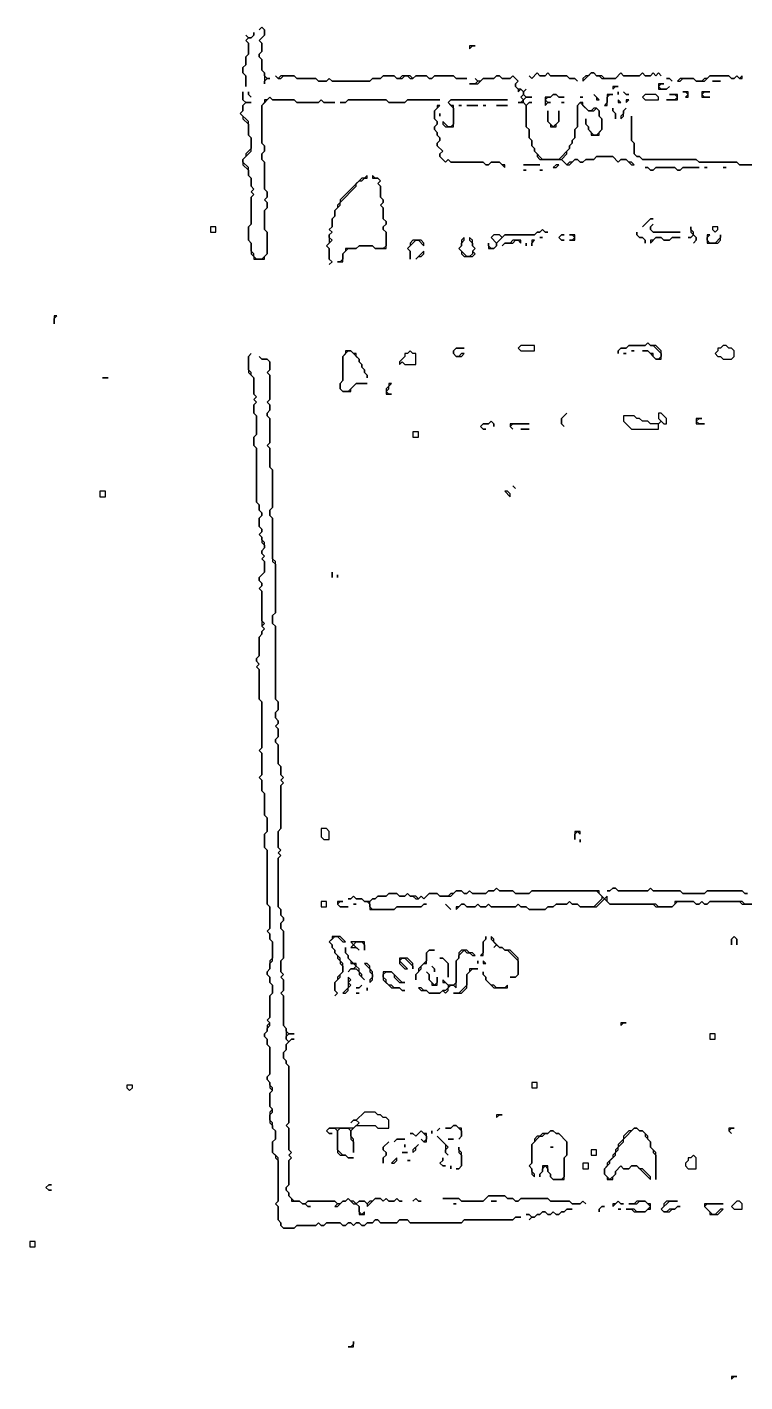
# Model space of a CAD drawing. Header units: metres. Extents: x 0 to 3575, y 1 to 2763.
# Drawn here: x 2308 to 2574, y 62 to 564 of the extents above; entities that cross this region are included whole.
import ezdxf

# ---------------------------------------------------------------- set-up
doc = ezdxf.new("R2010")
doc.units = ezdxf.units.M

msp = doc.modelspace()

# ---------------------------------------------------------------- linework, layer by layer
for points in [[(2395, 564), (2394, 563), (2395, 564), (2396, 563), (2396, 561), (2394, 559), (2395, 558), (2395, 555), (2394, 554), (2394, 553), (2395, 552), (2395, 548), (2396, 547), (2396, 543), (2396, 544), (2397, 545), (2398, 545), (2397, 545), (2396, 546), (2396, 547), (2395, 548), (2395, 552), (2394, 553), (2394, 554), (2395, 555), (2395, 558), (2394, 559), (2396, 561), (2396, 563)], [(2456, 563)], [(2392, 562), (2392, 561), (2391, 560), (2390, 560), (2389, 561), (2390, 560), (2389, 559), (2390, 558), (2390, 554), (2389, 553), (2389, 550), (2388, 549), (2388, 547), (2389, 546), (2389, 542), (2389, 546), (2388, 547), (2388, 549), (2389, 550), (2389, 553), (2390, 554), (2390, 558), (2389, 559), (2390, 560), (2391, 560), (2392, 561)], [(2472, 557), (2472, 556), (2473, 557), (2474, 557)], [(2399, 543)], [(2400, 546), (2401, 545), (2402, 545), (2403, 546), (2407, 546), (2408, 545), (2415, 545), (2416, 544), (2419, 544), (2420, 545), (2421, 544), (2435, 544), (2436, 545), (2439, 545), (2440, 546), (2444, 546), (2445, 545), (2447, 545), (2448, 546), (2449, 546), (2450, 545), (2451, 545), (2452, 546), (2456, 546), (2457, 545), (2458, 545), (2459, 546), (2466, 546), (2467, 545), (2471, 545), (2467, 545), (2466, 546), (2459, 546), (2458, 545), (2457, 545), (2456, 546), (2452, 546), (2451, 545), (2450, 546), (2447, 546), (2446, 545), (2445, 545), (2444, 546), (2440, 546), (2439, 545), (2436, 545), (2435, 544), (2421, 544), (2420, 545), (2419, 544), (2416, 544), (2415, 545), (2408, 545), (2407, 546), (2402, 546), (2401, 545)], [(2482, 546), (2481, 545), (2477, 545), (2476, 544), (2475, 544), (2474, 545), (2475, 544), (2474, 543), (2472, 543), (2475, 543), (2477, 545), (2481, 545), (2482, 546), (2483, 546), (2484, 545), (2487, 545), (2488, 546), (2490, 544), (2489, 543), (2489, 542), (2490, 541), (2490, 540), (2491, 541), (2492, 540), (2492, 539), (2491, 538), (2492, 537), (2491, 536), (2490, 536), (2492, 536), (2493, 535), (2493, 527), (2494, 526), (2494, 523), (2495, 522), (2495, 520), (2496, 519), (2496, 518), (2497, 517), (2497, 516), (2498, 515), (2506, 515), (2508, 513), (2509, 513), (2511, 515), (2512, 515), (2513, 514), (2514, 514), (2515, 515), (2518, 515), (2519, 516), (2525, 516), (2527, 514), (2528, 515), (2530, 515), (2532, 513), (2533, 513), (2532, 514), (2531, 514), (2530, 515), (2528, 515), (2527, 514), (2525, 516), (2519, 516), (2518, 515), (2515, 515), (2514, 514), (2513, 514), (2512, 515), (2511, 515), (2510, 514), (2509, 514), (2508, 513), (2506, 515), (2508, 517), (2508, 518), (2509, 519), (2509, 520), (2510, 521), (2510, 522), (2511, 523), (2511, 526), (2512, 527), (2512, 535), (2513, 536), (2516, 533), (2518, 533), (2519, 534), (2520, 533), (2520, 531), (2521, 530), (2521, 526), (2519, 524), (2518, 524), (2516, 526), (2516, 527), (2515, 528), (2515, 530), (2515, 528), (2516, 527), (2516, 526), (2517, 525), (2517, 524), (2520, 524), (2520, 525), (2521, 526), (2521, 530), (2520, 531), (2520, 533), (2519, 534), (2518, 534), (2517, 533), (2516, 533), (2514, 535), (2514, 536), (2513, 536), (2512, 535), (2512, 527), (2511, 526), (2511, 523), (2510, 522), (2510, 521), (2509, 520), (2509, 519), (2505, 515), (2499, 515), (2496, 518), (2496, 519), (2495, 520), (2495, 522), (2494, 523), (2494, 526), (2493, 527), (2493, 535), (2494, 536), (2495, 536), (2494, 536), (2493, 535), (2492, 536), (2492, 537), (2493, 538), (2495, 538), (2493, 538), (2492, 539), (2492, 540), (2493, 541), (2492, 540), (2491, 541), (2490, 541), (2489, 542), (2489, 543), (2490, 544), (2488, 546), (2487, 545), (2484, 545), (2483, 546)], [(2491, 546)], [(2492, 544)], [(2497, 547), (2495, 545), (2494, 546), (2495, 545), (2497, 547), (2498, 546), (2500, 546), (2501, 547), (2502, 546), (2508, 546), (2509, 545), (2511, 545), (2512, 544), (2511, 545), (2509, 545), (2508, 546), (2502, 546), (2501, 547), (2500, 546), (2498, 546)], [(2517, 547), (2516, 546), (2515, 546), (2514, 545), (2514, 544), (2517, 547), (2518, 547), (2519, 546), (2520, 546), (2521, 545), (2526, 545), (2528, 547), (2529, 546), (2535, 546), (2536, 547), (2537, 546), (2539, 546), (2540, 547), (2541, 546), (2542, 547), (2543, 546), (2542, 547), (2541, 546), (2540, 547), (2539, 546), (2537, 546), (2536, 547), (2535, 546), (2529, 546), (2528, 547), (2526, 545), (2522, 545), (2521, 546), (2519, 546), (2518, 547)], [(2542, 543), (2542, 541), (2545, 541), (2546, 542), (2545, 541), (2543, 541), (2542, 542), (2543, 543), (2544, 543)], [(2545, 545), (2546, 545), (2547, 544), (2546, 545)], [(2561, 546), (2560, 545), (2559, 545), (2558, 544), (2556, 544), (2555, 545), (2550, 545), (2549, 544), (2550, 544), (2551, 545), (2555, 545), (2556, 544), (2559, 544), (2561, 546), (2568, 546), (2569, 545), (2570, 545), (2571, 546), (2572, 545), (2573, 545), (2573, 546), (2572, 545), (2571, 546), (2570, 545), (2569, 545), (2568, 546)], [(2562, 544), (2565, 544)], [(2388, 540), (2388, 537), (2389, 536), (2388, 535), (2388, 533), (2387, 532), (2388, 531), (2388, 530), (2390, 528), (2390, 524), (2391, 523), (2391, 519), (2389, 517), (2389, 516), (2388, 515), (2388, 513), (2390, 511), (2390, 509), (2391, 508), (2391, 505), (2392, 504), (2391, 503), (2392, 502), (2391, 501), (2391, 491), (2390, 490), (2390, 485), (2391, 484), (2391, 480), (2392, 479), (2392, 478), (2396, 478), (2396, 479), (2397, 480), (2397, 488), (2396, 489), (2396, 496), (2397, 497), (2397, 499), (2396, 500), (2397, 501), (2397, 503), (2396, 504), (2396, 514), (2395, 515), (2395, 517), (2396, 518), (2396, 520), (2395, 521), (2395, 535), (2398, 538), (2399, 537), (2407, 537), (2408, 536), (2416, 536), (2417, 537), (2418, 536), (2422, 536), (2418, 536), (2417, 537), (2416, 536), (2408, 536), (2407, 537), (2399, 537), (2398, 538), (2397, 537), (2396, 537), (2396, 536), (2395, 535), (2395, 521), (2396, 520), (2396, 518), (2395, 517), (2395, 515), (2396, 514), (2396, 504), (2397, 503), (2397, 501), (2396, 500), (2397, 499), (2397, 497), (2396, 496), (2396, 489), (2397, 488), (2397, 480), (2395, 478), (2393, 478), (2392, 479), (2392, 480), (2391, 481), (2391, 484), (2390, 485), (2390, 490), (2391, 491), (2391, 501), (2392, 502), (2391, 503), (2392, 504), (2391, 505), (2391, 508), (2390, 509), (2390, 512), (2388, 514), (2388, 515), (2391, 518), (2391, 523), (2390, 524), (2390, 529), (2387, 532), (2388, 533), (2388, 535), (2389, 536), (2391, 536), (2389, 536), (2388, 537)], [(2390, 540), (2390, 539), (2391, 538), (2390, 539)], [(2489, 538)], [(2503, 539), (2502, 538), (2500, 538), (2500, 535), (2501, 536), (2502, 536), (2501, 536), (2500, 537), (2501, 538), (2502, 538), (2503, 539), (2504, 539), (2505, 538), (2507, 538), (2505, 538), (2504, 539)], [(2513, 538), (2514, 538)], [(2516, 541)], [(2518, 539), (2519, 538), (2519, 537), (2520, 537)], [(2523, 539), (2523, 536), (2522, 535), (2523, 535), (2523, 538), (2524, 539), (2525, 539)], [(2525, 542), (2525, 541), (2526, 542), (2527, 542)], [(2527, 540), (2527, 539)], [(2529, 540), (2530, 539), (2531, 539), (2530, 539)], [(2537, 539), (2536, 538), (2537, 537), (2542, 537), (2542, 538), (2541, 539)], [(2546, 539), (2548, 539), (2549, 538), (2548, 537), (2545, 537), (2549, 537), (2549, 539)], [(2551, 540), (2552, 540), (2553, 539), (2552, 538), (2553, 538), (2553, 540)], [(2558, 540), (2558, 538), (2561, 538), (2559, 538), (2558, 539), (2559, 540), (2561, 540)], [(2427, 537), (2426, 536), (2424, 536), (2426, 536), (2427, 537), (2441, 537), (2442, 536), (2448, 536), (2449, 537), (2461, 537), (2449, 537), (2448, 536), (2442, 536), (2441, 537)], [(2444, 533)], [(2446, 533)], [(2460, 535), (2460, 534), (2459, 533), (2459, 530), (2460, 529), (2460, 528), (2459, 527), (2459, 526), (2460, 525), (2460, 524), (2461, 523), (2461, 522), (2460, 521), (2460, 520), (2462, 518), (2461, 517), (2461, 516), (2463, 514), (2464, 515), (2465, 514), (2477, 514), (2478, 513), (2479, 513), (2480, 514), (2483, 514), (2485, 512), (2485, 513), (2484, 513), (2483, 514), (2480, 514), (2479, 513), (2478, 513), (2477, 514), (2465, 514), (2464, 515), (2463, 514), (2461, 516), (2461, 517), (2462, 518), (2460, 520), (2460, 521), (2461, 522), (2461, 523), (2460, 524), (2460, 525), (2459, 526), (2459, 527), (2460, 528), (2460, 529), (2459, 530), (2459, 533), (2461, 535)], [(2465, 537), (2464, 536), (2466, 534), (2466, 528), (2465, 527), (2464, 527), (2462, 529), (2462, 528), (2463, 527), (2466, 527), (2466, 535), (2465, 535), (2464, 536), (2465, 537), (2486, 537)], [(2468, 535), (2469, 535)], [(2471, 535), (2475, 535)], [(2477, 535), (2478, 535)], [(2482, 535), (2486, 535)], [(2501, 533), (2501, 529), (2502, 528), (2502, 527), (2504, 527), (2504, 528), (2505, 529), (2505, 533), (2505, 529), (2503, 527), (2501, 529)], [(2504, 535)], [(2506, 536), (2507, 536)], [(2525, 537)], [(2525, 534), (2525, 533), (2526, 532), (2526, 530), (2526, 532), (2525, 533)], [(2527, 537), (2527, 536), (2528, 536)], [(2530, 534), (2529, 533), (2529, 532), (2528, 531), (2528, 530), (2529, 531), (2529, 533)], [(2530, 537), (2530, 536), (2531, 537)], [(2461, 532), (2461, 531)], [(2532, 531), (2532, 522), (2533, 521), (2533, 517), (2534, 516), (2535, 516), (2536, 515), (2556, 515), (2557, 514), (2571, 514), (2572, 513), (2580, 513), (2572, 513), (2571, 514), (2557, 514), (2556, 515), (2536, 515), (2535, 516), (2534, 516), (2533, 517), (2533, 521), (2532, 522)], [(2489, 514)], [(2492, 513), (2498, 513)], [(2504, 513), (2503, 512), (2504, 512), (2505, 513)], [(2434, 509), (2433, 508), (2432, 508), (2424, 500), (2424, 499), (2423, 498), (2423, 497), (2422, 496), (2422, 494), (2421, 493), (2421, 490), (2420, 489), (2421, 488), (2420, 487), (2420, 484), (2419, 483), (2420, 482), (2420, 478), (2421, 477), (2420, 476), (2421, 477), (2420, 478), (2420, 482), (2419, 483), (2421, 485), (2420, 486), (2420, 487), (2421, 488), (2420, 489), (2421, 490), (2421, 493), (2422, 494), (2422, 496), (2424, 498), (2424, 499), (2430, 505), (2430, 506), (2431, 507), (2432, 507), (2433, 508), (2434, 508)], [(2436, 509), (2436, 508), (2438, 508), (2439, 507), (2438, 506), (2439, 505), (2439, 501), (2440, 500), (2440, 499), (2439, 498), (2440, 497), (2440, 493), (2441, 492), (2441, 491), (2440, 490), (2440, 489), (2441, 488), (2441, 483), (2440, 482), (2437, 482), (2436, 483), (2431, 483), (2430, 482), (2426, 482), (2426, 481), (2425, 480), (2425, 478), (2424, 477), (2423, 477), (2425, 477), (2425, 480), (2427, 482), (2430, 482), (2431, 483), (2436, 483), (2437, 482), (2441, 482), (2441, 488), (2440, 489), (2440, 490), (2441, 491), (2441, 492), (2440, 493), (2440, 497), (2439, 498), (2440, 499), (2440, 500), (2439, 501), (2439, 505), (2438, 506), (2439, 507), (2438, 508), (2437, 508)], [(2487, 512)], [(2492, 511), (2493, 511)], [(2498, 511), (2499, 511)], [(2537, 512), (2538, 512), (2539, 511), (2540, 511), (2541, 512), (2548, 512), (2549, 511), (2550, 511), (2551, 512), (2557, 512), (2551, 512), (2550, 511), (2549, 511), (2548, 512), (2541, 512), (2540, 511), (2539, 511), (2538, 512)], [(2559, 512), (2560, 512)], [(2566, 512), (2567, 512)], [(2539, 493), (2536, 490), (2539, 493), (2540, 493)], [(2376, 490), (2376, 488), (2378, 488), (2378, 490)], [(2499, 489), (2498, 488), (2497, 488), (2496, 487), (2485, 487), (2484, 486), (2483, 487), (2481, 487), (2480, 486), (2482, 484), (2482, 483), (2481, 482), (2480, 482), (2479, 483), (2479, 484), (2479, 482), (2481, 482), (2482, 483), (2482, 484), (2485, 487), (2496, 487), (2497, 488), (2498, 488), (2499, 489), (2500, 488), (2501, 488), (2500, 488)], [(2506, 487), (2505, 486), (2506, 485), (2507, 485), (2506, 485), (2505, 486), (2506, 487), (2507, 487)], [(2509, 487), (2510, 487), (2511, 486), (2510, 485), (2509, 485), (2511, 485), (2511, 487)], [(2534, 488), (2534, 487), (2535, 486), (2536, 486), (2537, 485), (2537, 484), (2537, 485), (2536, 486), (2535, 486), (2534, 487)], [(2536, 488)], [(2540, 491), (2539, 490), (2539, 489), (2540, 488), (2550, 488), (2540, 488), (2539, 489), (2539, 490)], [(2552, 490)], [(2552, 488)], [(2554, 490), (2554, 488), (2555, 487), (2554, 486), (2553, 486), (2554, 486), (2555, 487), (2556, 486), (2556, 485), (2555, 484), (2556, 485), (2556, 486), (2555, 487), (2555, 488), (2554, 489)], [(2560, 487), (2560, 484), (2564, 484), (2565, 485), (2565, 487), (2565, 486), (2563, 484), (2561, 484), (2560, 485), (2560, 486), (2561, 487)], [(2562, 490), (2562, 489), (2563, 488), (2564, 489), (2564, 490)], [(2451, 485), (2450, 484), (2450, 483), (2449, 482), (2450, 481), (2450, 478), (2450, 481), (2449, 482), (2452, 485), (2453, 485), (2455, 483), (2455, 484), (2454, 485)], [(2457, 482)], [(2470, 486), (2469, 485), (2469, 483), (2468, 482), (2469, 481), (2469, 480), (2470, 479), (2473, 479), (2474, 480), (2473, 481), (2474, 482), (2473, 483), (2473, 485), (2472, 486), (2472, 485), (2473, 484), (2473, 483), (2474, 482), (2473, 481), (2473, 480), (2472, 479), (2471, 479), (2468, 482), (2469, 483), (2469, 484), (2470, 485)], [(2488, 485), (2487, 484), (2485, 484), (2484, 483), (2485, 484), (2488, 484), (2489, 485), (2490, 485), (2491, 484), (2491, 485)], [(2493, 484), (2493, 483)], [(2495, 485), (2495, 483), (2495, 484), (2496, 485)], [(2498, 486), (2499, 486)], [(2501, 486)], [(2541, 486), (2540, 485), (2539, 485), (2539, 484), (2541, 486), (2543, 486), (2544, 485), (2546, 485), (2547, 486), (2550, 486), (2547, 486), (2546, 485), (2544, 485), (2543, 486)], [(2553, 484)], [(2455, 481), (2452, 478), (2453, 479), (2454, 479), (2455, 480)], [(2457, 480)], [(2318, 457), (2318, 454), (2318, 456), (2319, 457)], [(2538, 447), (2537, 446), (2531, 446), (2530, 445), (2528, 445), (2527, 444), (2527, 443), (2527, 444), (2528, 445), (2530, 445), (2531, 446), (2537, 446), (2538, 447), (2539, 446), (2540, 446), (2543, 443), (2543, 442), (2542, 441), (2541, 441), (2540, 442), (2540, 443), (2539, 443), (2538, 444), (2536, 444), (2538, 444), (2541, 441), (2543, 441), (2543, 444), (2541, 446), (2539, 446)], [(2391, 443), (2390, 442), (2390, 436), (2392, 434), (2392, 428), (2393, 427), (2392, 426), (2393, 425), (2392, 424), (2392, 421), (2393, 420), (2393, 413), (2392, 412), (2392, 409), (2393, 408), (2393, 388), (2394, 387), (2394, 385), (2395, 384), (2395, 383), (2394, 382), (2394, 379), (2395, 378), (2395, 377), (2394, 376), (2395, 375), (2395, 373), (2396, 372), (2396, 371), (2395, 370), (2395, 369), (2396, 368), (2395, 367), (2396, 366), (2396, 362), (2394, 360), (2394, 359), (2395, 358), (2395, 357), (2394, 356), (2395, 355), (2395, 342), (2396, 341), (2395, 340), (2395, 339), (2394, 338), (2394, 331), (2393, 330), (2393, 329), (2394, 328), (2393, 327), (2394, 326), (2394, 315), (2395, 314), (2395, 297), (2394, 296), (2395, 295), (2395, 287), (2394, 286), (2395, 285), (2395, 281), (2396, 280), (2396, 272), (2397, 271), (2397, 266), (2396, 265), (2396, 260), (2397, 259), (2397, 239), (2398, 238), (2398, 230), (2397, 229), (2398, 228), (2398, 226), (2399, 225), (2399, 219), (2398, 218), (2398, 215), (2397, 214), (2397, 213), (2398, 212), (2398, 210), (2399, 209), (2399, 206), (2398, 205), (2398, 197), (2397, 196), (2398, 195), (2397, 194), (2397, 192), (2396, 191), (2396, 190), (2397, 189), (2397, 187), (2398, 186), (2398, 176), (2397, 175), (2397, 174), (2398, 173), (2398, 171), (2399, 170), (2398, 169), (2398, 164), (2399, 163), (2398, 162), (2398, 158), (2399, 157), (2399, 156), (2400, 155), (2400, 152), (2399, 151), (2399, 147), (2400, 146), (2400, 145), (2401, 144), (2401, 129), (2400, 128), (2401, 127), (2401, 122), (2402, 121), (2402, 120), (2403, 119), (2407, 119), (2408, 120), (2415, 120), (2416, 121), (2417, 120), (2418, 120), (2419, 121), (2424, 121), (2425, 120), (2426, 120), (2427, 121), (2428, 121), (2429, 120), (2430, 121), (2431, 121), (2432, 120), (2433, 120), (2434, 121), (2436, 121), (2437, 122), (2438, 122), (2439, 121), (2445, 121), (2446, 122), (2449, 122), (2450, 121), (2469, 121), (2470, 122), (2488, 122), (2489, 123), (2491, 123), (2489, 123), (2488, 122), (2470, 122), (2469, 121), (2450, 121), (2449, 122), (2446, 122), (2445, 121), (2439, 121), (2438, 122), (2437, 122), (2436, 121), (2434, 121), (2433, 120), (2432, 120), (2431, 121), (2430, 121), (2429, 120), (2428, 121), (2427, 121), (2426, 120), (2425, 120), (2424, 121), (2419, 121), (2418, 120), (2417, 120), (2416, 121), (2415, 120), (2408, 120), (2407, 119), (2403, 119), (2402, 120), (2402, 121), (2401, 122), (2401, 127), (2400, 128), (2401, 129), (2401, 145), (2399, 147), (2399, 151), (2400, 152), (2400, 155), (2399, 156), (2399, 158), (2398, 159), (2398, 161), (2399, 162), (2399, 163), (2398, 164), (2398, 169), (2399, 170), (2399, 171), (2398, 172), (2398, 173), (2397, 174), (2397, 175), (2398, 176), (2398, 186), (2397, 187), (2397, 189), (2396, 190), (2396, 191), (2397, 192), (2397, 193), (2398, 194), (2398, 195), (2397, 196), (2398, 197), (2398, 205), (2399, 206), (2399, 209), (2398, 210), (2398, 212), (2397, 213), (2397, 214), (2398, 215), (2398, 217), (2399, 218), (2399, 225), (2398, 226), (2398, 228), (2397, 229), (2398, 230), (2398, 238), (2397, 239), (2397, 259), (2396, 260), (2396, 265), (2397, 266), (2397, 271), (2396, 272), (2396, 280), (2395, 281), (2395, 285), (2394, 286), (2395, 287), (2395, 295), (2394, 296), (2395, 297), (2395, 314), (2394, 315), (2394, 326), (2393, 327), (2394, 328), (2393, 329), (2393, 330), (2394, 331), (2394, 338), (2395, 339), (2395, 340), (2396, 341), (2395, 342), (2396, 343), (2395, 344), (2395, 355), (2394, 356), (2395, 357), (2395, 358), (2394, 359), (2394, 360), (2396, 362), (2396, 366), (2395, 367), (2396, 368), (2395, 369), (2395, 370), (2396, 371), (2396, 373), (2395, 374), (2395, 375), (2394, 376), (2395, 377), (2395, 378), (2394, 379), (2394, 382), (2395, 383), (2395, 384), (2394, 385), (2394, 387), (2393, 388), (2393, 408), (2392, 409), (2392, 412), (2393, 413), (2393, 420), (2392, 421), (2392, 424), (2393, 425), (2392, 426), (2393, 427), (2392, 428), (2392, 434), (2391, 435), (2391, 436), (2390, 437), (2390, 442)], [(2391, 445)], [(2393, 444)], [(2394, 442), (2395, 441), (2397, 441), (2398, 440), (2398, 437), (2397, 436), (2398, 435), (2398, 426), (2397, 425), (2398, 424), (2398, 422), (2397, 421), (2397, 420), (2398, 419), (2398, 410), (2397, 409), (2398, 408), (2398, 401), (2399, 400), (2399, 386), (2398, 385), (2398, 383), (2399, 382), (2399, 366), (2400, 365), (2400, 347), (2399, 346), (2399, 343), (2400, 342), (2400, 315), (2401, 314), (2401, 311), (2400, 310), (2400, 308), (2401, 307), (2401, 306), (2400, 305), (2401, 304), (2401, 301), (2400, 300), (2400, 299), (2401, 298), (2401, 291), (2402, 290), (2402, 287), (2403, 286), (2402, 285), (2403, 284), (2402, 283), (2402, 267), (2401, 266), (2401, 260), (2402, 259), (2401, 258), (2402, 257), (2401, 256), (2401, 238), (2402, 237), (2402, 235), (2403, 234), (2403, 233), (2402, 232), (2402, 230), (2403, 229), (2403, 219), (2402, 218), (2402, 214), (2403, 213), (2402, 212), (2403, 211), (2403, 207), (2402, 206), (2403, 205), (2403, 194), (2404, 193), (2404, 189), (2405, 188), (2404, 187), (2404, 185), (2403, 184), (2403, 182), (2404, 181), (2404, 180), (2405, 179), (2405, 158), (2404, 157), (2405, 156), (2405, 148), (2406, 147), (2405, 146), (2406, 145), (2405, 144), (2405, 135), (2404, 134), (2404, 133), (2405, 132), (2405, 131), (2406, 130), (2406, 129), (2409, 129), (2410, 128), (2411, 128), (2412, 127), (2413, 127), (2412, 127), (2411, 128), (2412, 129), (2422, 129), (2423, 128), (2422, 127), (2423, 127), (2425, 129), (2426, 129), (2427, 130), (2429, 128), (2430, 128), (2431, 127), (2431, 124), (2433, 124), (2433, 125), (2432, 124), (2431, 125), (2431, 127), (2430, 128), (2431, 129), (2433, 129), (2434, 128), (2434, 127), (2437, 130), (2439, 130), (2440, 129), (2441, 130), (2442, 129), (2444, 129), (2445, 130), (2446, 129), (2447, 129), (2446, 129), (2445, 130), (2444, 129), (2442, 129), (2441, 130), (2440, 129), (2439, 130), (2437, 130), (2436, 129), (2435, 129), (2434, 128), (2433, 129), (2431, 129), (2430, 128), (2429, 129), (2428, 129), (2427, 130), (2426, 129), (2425, 129), (2424, 128), (2423, 128), (2422, 129), (2412, 129), (2411, 128), (2410, 128), (2409, 129), (2407, 129), (2405, 131), (2405, 132), (2404, 133), (2404, 134), (2405, 135), (2405, 144), (2406, 145), (2405, 146), (2406, 147), (2405, 148), (2405, 156), (2404, 157), (2405, 158), (2405, 179), (2404, 180), (2404, 181), (2403, 182), (2403, 184), (2404, 185), (2404, 187), (2406, 189), (2407, 189), (2406, 189), (2405, 188), (2404, 189), (2404, 190), (2405, 191), (2407, 191), (2405, 191), (2404, 192), (2404, 193), (2403, 194), (2403, 205), (2402, 206), (2403, 207), (2403, 211), (2402, 212), (2403, 213), (2402, 214), (2402, 218), (2403, 219), (2403, 229), (2402, 230), (2402, 232), (2403, 233), (2403, 234), (2402, 235), (2402, 237), (2401, 238), (2401, 256), (2402, 257), (2401, 258), (2402, 259), (2401, 260), (2401, 266), (2402, 267), (2402, 283), (2403, 284), (2402, 285), (2403, 286), (2402, 287), (2402, 290), (2401, 291), (2401, 298), (2400, 299), (2400, 300), (2401, 301), (2401, 304), (2400, 305), (2401, 306), (2401, 307), (2400, 308), (2400, 310), (2401, 311), (2401, 314), (2400, 315), (2400, 342), (2399, 343), (2399, 346), (2400, 347), (2400, 366), (2399, 367), (2399, 382), (2398, 383), (2398, 385), (2399, 386), (2399, 400), (2398, 401), (2398, 408), (2397, 409), (2398, 410), (2398, 419), (2397, 420), (2397, 421), (2398, 422), (2398, 424), (2397, 425), (2398, 426), (2398, 435), (2397, 436), (2398, 437), (2398, 440), (2397, 441), (2395, 441)], [(2426, 444), (2426, 443), (2425, 442), (2425, 433), (2424, 432), (2424, 430), (2425, 429), (2428, 429), (2428, 430), (2430, 432), (2434, 432), (2430, 432), (2427, 429), (2425, 429), (2424, 430), (2424, 432), (2425, 433), (2425, 442), (2427, 444), (2428, 444), (2431, 441), (2431, 440), (2432, 439), (2432, 438), (2433, 437), (2433, 436), (2434, 435), (2434, 434), (2434, 435), (2433, 436), (2433, 437), (2432, 438), (2432, 439), (2431, 440), (2431, 441), (2430, 442), (2430, 443), (2429, 443), (2428, 444)], [(2450, 444), (2449, 443), (2448, 443), (2448, 442), (2446, 440), (2446, 439), (2447, 440), (2448, 439), (2452, 439), (2452, 443), (2451, 443)], [(2467, 445), (2466, 444), (2466, 443), (2467, 442), (2469, 442), (2470, 443), (2469, 443), (2468, 442), (2467, 442), (2466, 443), (2466, 444), (2467, 445), (2470, 445)], [(2491, 446), (2490, 445), (2491, 444), (2496, 444), (2496, 446)], [(2529, 443), (2530, 443)], [(2532, 444), (2533, 444)], [(2566, 446), (2565, 445), (2564, 445), (2564, 444), (2563, 443), (2564, 442), (2565, 442), (2566, 441), (2569, 441), (2570, 442), (2570, 444), (2569, 445), (2568, 445), (2567, 446)], [(2392, 441)], [(2392, 439)], [(2393, 437)], [(2336, 434), (2338, 434)], [(2336, 432)], [(2338, 432)], [(2442, 432), (2442, 431), (2441, 430), (2441, 428), (2443, 428), (2442, 428), (2441, 429), (2442, 430), (2442, 431), (2443, 432)], [(2480, 418), (2479, 417), (2477, 417), (2476, 416), (2477, 415), (2478, 415), (2477, 415), (2476, 416), (2477, 417), (2479, 417), (2480, 418), (2481, 417), (2481, 416), (2481, 417)], [(2487, 417), (2487, 416), (2488, 415), (2487, 416), (2488, 417), (2494, 417)], [(2508, 421), (2506, 419), (2506, 417), (2507, 416), (2506, 417), (2506, 419)], [(2508, 418)], [(2542, 421), (2542, 419), (2543, 418), (2542, 417), (2539, 417), (2538, 418), (2536, 418), (2535, 419), (2534, 419), (2533, 420), (2529, 420), (2529, 418), (2532, 415), (2542, 415), (2542, 417), (2543, 418), (2544, 417), (2545, 417), (2545, 419), (2543, 421)], [(2556, 419), (2556, 417), (2559, 417), (2557, 417), (2556, 418), (2557, 419), (2558, 419)], [(2451, 414), (2451, 412), (2453, 412), (2453, 414)], [(2491, 415), (2494, 415)], [(2509, 416)], [(2335, 392), (2335, 390), (2337, 390), (2337, 392)], [(2485, 394)], [(2485, 392), (2487, 390), (2487, 391), (2486, 392)], [(2488, 394), (2489, 393)], [(2489, 390)], [(2421, 364)], [(2421, 362), (2421, 360)], [(2423, 364)], [(2423, 361), (2423, 360)], [(2308, 319)], [(2417, 267), (2417, 264), (2418, 263), (2420, 263), (2420, 266), (2419, 267)], [(2511, 266), (2511, 263), (2511, 265), (2512, 266), (2513, 265), (2513, 266)], [(2513, 263), (2513, 262)], [(2417, 240), (2417, 238), (2419, 238), (2419, 240)], [(2423, 240), (2423, 239), (2424, 238), (2427, 238), (2424, 238), (2423, 239), (2424, 240), (2425, 240)], [(2429, 239), (2430, 239)], [(2460, 239)], [(2463, 239), (2465, 237)], [(2421, 227), (2421, 226), (2420, 225), (2421, 224), (2421, 223), (2422, 222), (2422, 221), (2423, 220), (2423, 219), (2424, 218), (2424, 217), (2425, 216), (2425, 214), (2423, 212), (2423, 211), (2422, 210), (2422, 207), (2423, 206), (2422, 205), (2423, 206), (2422, 207), (2422, 210), (2424, 212), (2424, 213), (2425, 214), (2425, 217), (2424, 218), (2424, 219), (2422, 221), (2422, 222), (2421, 223), (2421, 224), (2420, 225), (2422, 227), (2423, 227), (2425, 225), (2426, 225), (2424, 227)], [(2478, 227), (2478, 226), (2477, 225), (2477, 221), (2476, 220), (2477, 220), (2477, 225), (2478, 226)], [(2480, 227), (2480, 226), (2482, 224), (2481, 223), (2482, 224), (2483, 223), (2484, 223), (2485, 222), (2486, 222), (2490, 218), (2490, 213), (2489, 212), (2487, 212), (2489, 212), (2490, 213), (2490, 219), (2487, 222), (2485, 222), (2484, 223), (2483, 223), (2481, 225), (2481, 226)], [(2570, 227), (2569, 226), (2569, 224), (2569, 226), (2570, 227), (2571, 226), (2571, 224), (2571, 226)], [(2426, 223), (2426, 221), (2427, 220), (2427, 219), (2428, 218), (2428, 217), (2429, 217), (2430, 216), (2429, 215), (2428, 215), (2427, 214), (2428, 215), (2430, 215), (2431, 214), (2431, 213), (2433, 211), (2432, 212), (2432, 213), (2431, 214), (2431, 215), (2430, 216), (2430, 217), (2429, 217), (2427, 219), (2427, 220), (2426, 221)], [(2428, 225), (2429, 224), (2428, 223), (2430, 223), (2431, 222), (2429, 224), (2430, 225), (2432, 225), (2433, 224), (2433, 222), (2433, 225)], [(2457, 222), (2456, 221), (2456, 218), (2453, 215), (2453, 214), (2452, 213), (2452, 211), (2452, 213), (2454, 215), (2454, 216), (2455, 217), (2456, 217), (2456, 221), (2457, 222), (2459, 222)], [(2469, 222), (2468, 221), (2468, 219), (2467, 218), (2467, 210), (2466, 209), (2464, 209), (2462, 211), (2462, 210), (2463, 210), (2464, 209), (2464, 208), (2463, 207), (2462, 207), (2461, 206), (2457, 206), (2456, 207), (2455, 207), (2454, 208), (2453, 208), (2454, 207), (2456, 207), (2457, 206), (2461, 206), (2462, 207), (2463, 206), (2464, 207), (2464, 208), (2465, 209), (2466, 209), (2467, 208), (2467, 218), (2468, 219), (2468, 220), (2470, 222), (2471, 221), (2472, 221), (2473, 220), (2474, 220), (2473, 221), (2472, 221), (2471, 222)], [(2433, 217), (2435, 215), (2435, 214), (2436, 213), (2436, 212), (2435, 211), (2435, 210), (2436, 211), (2436, 214), (2435, 215), (2435, 216), (2434, 217)], [(2446, 219), (2446, 217), (2448, 215), (2449, 215), (2446, 218), (2447, 219), (2448, 219), (2451, 216), (2451, 215), (2451, 217), (2449, 219)], [(2458, 220)], [(2458, 218)], [(2458, 216), (2459, 215), (2459, 214), (2459, 215)], [(2461, 219), (2462, 219), (2464, 217), (2464, 212), (2464, 217), (2462, 219)], [(2475, 218), (2475, 217)], [(2477, 218), (2477, 217), (2478, 217)], [(2427, 212), (2427, 208), (2425, 206), (2426, 206), (2427, 207), (2427, 208), (2428, 209), (2427, 210), (2428, 211)], [(2440, 214), (2440, 211), (2443, 208), (2446, 208), (2447, 207), (2448, 207), (2447, 207), (2446, 208), (2444, 208), (2443, 209), (2442, 209), (2441, 210), (2441, 211), (2440, 212), (2440, 213), (2441, 214), (2443, 214), (2444, 213), (2444, 212), (2446, 210), (2448, 210), (2447, 210), (2443, 214)], [(2456, 214), (2457, 213), (2457, 211), (2458, 210), (2458, 209), (2460, 209), (2460, 212), (2460, 210), (2459, 209), (2457, 211), (2457, 213)], [(2462, 214)], [(2472, 215), (2472, 214), (2471, 213), (2471, 209), (2468, 206), (2466, 206), (2469, 206), (2471, 208), (2471, 213), (2473, 215), (2475, 215)], [(2477, 214), (2477, 213), (2478, 212), (2478, 211), (2481, 208), (2486, 208), (2486, 209), (2485, 208), (2482, 208), (2481, 209), (2480, 209), (2478, 211), (2478, 212), (2477, 213)], [(2432, 209), (2431, 208), (2430, 208), (2431, 208)], [(2430, 206), (2431, 206)], [(2434, 208), (2434, 207)], [(2450, 207)], [(2528, 195), (2528, 194), (2529, 195), (2530, 195)], [(2530, 193)], [(2561, 191), (2561, 189), (2563, 189), (2563, 191)], [(2345, 172), (2345, 171), (2346, 170), (2347, 171), (2347, 172)], [(2495, 173), (2495, 171), (2497, 171), (2497, 173)], [(2433, 162), (2430, 159), (2429, 159), (2428, 158), (2429, 159), (2430, 159), (2431, 158), (2429, 156), (2420, 156), (2419, 155), (2420, 154), (2421, 154), (2420, 154), (2419, 155), (2420, 156), (2422, 156), (2423, 155), (2423, 147), (2424, 146), (2426, 146), (2427, 145), (2429, 145), (2427, 145), (2426, 146), (2425, 146), (2423, 148), (2423, 155), (2424, 156), (2427, 156), (2428, 155), (2428, 152), (2429, 151), (2429, 147), (2429, 152), (2428, 153), (2428, 155), (2430, 157), (2437, 157), (2438, 156), (2442, 156), (2442, 159), (2441, 160), (2440, 160), (2439, 161), (2438, 161), (2437, 162)], [(2482, 161), (2482, 160), (2483, 161), (2484, 161)], [(2461, 156), (2460, 155)], [(2466, 157), (2465, 156), (2463, 156), (2465, 156), (2466, 157), (2467, 157), (2469, 155), (2469, 153), (2468, 152), (2469, 153), (2469, 156), (2468, 156), (2467, 157)], [(2533, 156), (2532, 155), (2531, 155), (2529, 153), (2529, 152), (2527, 150), (2527, 149), (2526, 148), (2526, 147), (2525, 146), (2525, 145), (2523, 143), (2523, 142), (2522, 141), (2522, 139), (2523, 138), (2523, 137), (2525, 137), (2525, 138), (2526, 139), (2526, 140), (2528, 142), (2529, 141), (2531, 141), (2532, 142), (2534, 142), (2539, 137), (2539, 138), (2536, 141), (2535, 141), (2534, 142), (2532, 142), (2531, 141), (2529, 141), (2528, 142), (2526, 140), (2526, 139), (2524, 137), (2522, 139), (2522, 141), (2524, 143), (2524, 144), (2526, 146), (2526, 147), (2527, 148), (2527, 149), (2529, 151), (2529, 152), (2533, 156), (2534, 156), (2535, 155), (2536, 155), (2537, 154), (2537, 153), (2539, 151), (2539, 149), (2540, 148), (2540, 147), (2541, 146), (2541, 137), (2541, 147), (2539, 149), (2539, 151), (2538, 152), (2538, 153), (2536, 155), (2535, 155), (2534, 156)], [(2568, 156), (2568, 155), (2569, 154), (2568, 155), (2569, 156), (2570, 156)], [(2442, 151), (2440, 149), (2440, 148), (2441, 147), (2441, 146), (2440, 145), (2440, 143), (2440, 145), (2441, 146), (2441, 147), (2440, 148), (2440, 149)], [(2445, 152), (2444, 151), (2445, 152), (2448, 152)], [(2454, 155), (2452, 153), (2451, 154), (2450, 154), (2451, 154), (2452, 153), (2454, 155), (2456, 153), (2456, 152), (2455, 151), (2454, 152), (2455, 151), (2456, 151), (2456, 154), (2455, 154)], [(2450, 152)], [(2458, 155), (2458, 154)], [(2460, 153), (2463, 150), (2463, 147), (2464, 146), (2463, 147), (2463, 148), (2464, 149)], [(2464, 152), (2466, 152)], [(2502, 155), (2501, 154), (2499, 154), (2498, 153), (2497, 153), (2496, 152), (2496, 151), (2495, 150), (2495, 143), (2494, 142), (2495, 141), (2495, 139), (2496, 138), (2496, 139), (2495, 140), (2495, 141), (2494, 142), (2495, 143), (2495, 150), (2498, 153), (2499, 153), (2500, 154), (2501, 154), (2502, 155), (2503, 155), (2504, 154), (2505, 154), (2508, 151), (2508, 146), (2507, 145), (2507, 138), (2506, 137), (2503, 137), (2502, 138), (2502, 139), (2501, 140), (2501, 142), (2499, 142), (2499, 140), (2498, 139), (2498, 138), (2498, 139), (2499, 140), (2499, 141), (2500, 142), (2501, 141), (2501, 140), (2502, 139), (2502, 138), (2503, 137), (2507, 137), (2507, 145), (2508, 146), (2508, 151), (2505, 154), (2504, 154), (2503, 155)], [(2447, 147), (2449, 147)], [(2448, 150), (2448, 149)], [(2453, 150), (2451, 148), (2451, 147), (2452, 148), (2452, 149)], [(2468, 149), (2468, 147), (2469, 146), (2469, 142), (2468, 141), (2467, 141), (2468, 141), (2469, 142), (2469, 147), (2468, 148)], [(2501, 147)], [(2502, 149), (2503, 149)], [(2503, 147)], [(2517, 148), (2517, 146), (2519, 146), (2519, 148)], [(2555, 146), (2554, 145), (2553, 145), (2553, 144), (2552, 143), (2552, 142), (2553, 141), (2556, 141), (2556, 145)], [(2442, 141)], [(2445, 145), (2443, 143), (2444, 143), (2445, 144)], [(2447, 145)], [(2449, 144), (2450, 144)], [(2452, 144)], [(2462, 145), (2462, 144), (2461, 143), (2462, 142), (2463, 142), (2462, 142), (2461, 143), (2462, 144)], [(2464, 144)], [(2465, 142), (2465, 141)], [(2514, 143), (2514, 141), (2516, 141), (2516, 143)], [(2316, 135), (2315, 134), (2316, 133), (2317, 133), (2316, 133), (2315, 134), (2316, 135), (2317, 135)], [(2479, 131), (2477, 129), (2469, 129), (2468, 130), (2462, 130), (2468, 130), (2469, 129), (2477, 129), (2479, 131), (2485, 131), (2486, 130), (2488, 130), (2489, 129), (2490, 129), (2491, 130), (2501, 130), (2502, 129), (2509, 129), (2510, 128), (2513, 128), (2514, 129), (2515, 128), (2514, 129), (2513, 128), (2510, 128), (2509, 129), (2502, 129), (2501, 130), (2491, 130), (2490, 129), (2489, 129), (2488, 130), (2486, 130), (2485, 131)], [(2448, 127)], [(2449, 129)], [(2450, 127)], [(2452, 130), (2451, 129), (2452, 130), (2453, 129), (2454, 129), (2453, 129)], [(2461, 128)], [(2466, 128), (2467, 128)], [(2480, 129), (2482, 129)], [(2508, 126), (2507, 125), (2506, 125), (2505, 124), (2504, 124), (2503, 125), (2502, 124), (2501, 124), (2500, 125), (2499, 125), (2498, 124), (2497, 124), (2496, 123), (2495, 123), (2494, 124), (2493, 124), (2494, 124), (2495, 123), (2494, 122), (2495, 123), (2496, 123), (2497, 124), (2498, 124), (2499, 125), (2500, 125), (2501, 124), (2502, 124), (2503, 125), (2504, 124), (2505, 124), (2506, 125), (2507, 125), (2508, 126), (2510, 126)], [(2521, 127), (2520, 126), (2520, 125), (2520, 126), (2521, 127), (2522, 127)], [(2527, 129), (2526, 128), (2525, 128), (2525, 127), (2527, 129), (2528, 128), (2529, 128), (2528, 128)], [(2527, 126), (2528, 126)], [(2534, 129), (2533, 128), (2531, 128), (2534, 128), (2535, 129), (2537, 129), (2539, 127), (2537, 125), (2534, 125), (2533, 126), (2530, 126), (2532, 126), (2533, 125), (2537, 125), (2538, 126), (2539, 126), (2539, 128), (2538, 128), (2537, 129)], [(2545, 129), (2544, 128), (2544, 127), (2543, 126), (2544, 125), (2546, 125), (2547, 126), (2548, 126), (2549, 127), (2550, 127), (2549, 127), (2548, 126), (2546, 126), (2545, 125), (2544, 125), (2543, 126), (2546, 129), (2549, 129)], [(2559, 128), (2559, 127), (2561, 125), (2561, 124), (2564, 124), (2566, 126), (2565, 126), (2563, 124), (2562, 124), (2559, 127), (2560, 128), (2566, 128)], [(2571, 129), (2569, 127), (2570, 126), (2573, 126), (2573, 128), (2572, 129)], [(2512, 125)], [(2522, 125)], [(2309, 114), (2309, 112), (2311, 112), (2311, 114)], [(2429, 77), (2429, 76), (2428, 75), (2427, 75), (2429, 75)], [(2427, 77)], [(2569, 64), (2569, 63), (2570, 64), (2571, 64)], [(2571, 62)]]:
    msp.add_lwpolyline(points, close=True)
for points in [[(2578, 239), (2574, 239), (2573, 240), (2561, 240), (2560, 239), (2559, 239), (2558, 240), (2557, 239), (2556, 239), (2555, 240), (2548, 240), (2548, 239), (2547, 238), (2542, 238), (2541, 239), (2524, 239), (2523, 240), (2523, 242), (2522, 241), (2520, 243), (2520, 244), (2495, 244), (2494, 243), (2489, 243), (2488, 244), (2483, 244), (2482, 245), (2481, 244), (2479, 244), (2478, 243), (2473, 243), (2472, 244), (2471, 243), (2470, 243), (2469, 244), (2467, 244), (2466, 243), (2465, 243), (2464, 242), (2461, 242), (2460, 243), (2457, 243), (2455, 241), (2454, 242), (2453, 241), (2452, 242), (2450, 242), (2449, 243), (2448, 242), (2446, 242), (2445, 243), (2442, 243), (2441, 242), (2438, 242), (2437, 241), (2436, 241), (2435, 240), (2433, 240), (2432, 241), (2430, 241), (2429, 242), (2428, 241), (2427, 241), (2428, 241), (2429, 242), (2430, 241), (2432, 241), (2433, 240), (2434, 240), (2435, 239), (2435, 237), (2444, 237), (2445, 238), (2454, 238), (2455, 239), (2456, 239), (2455, 239), (2454, 238), (2445, 238), (2444, 237), (2436, 237), (2435, 238), (2435, 240), (2436, 241), (2437, 241), (2438, 242), (2441, 242), (2442, 243), (2445, 243), (2446, 242), (2448, 242), (2449, 243), (2450, 242), (2451, 242), (2452, 241), (2453, 241), (2454, 242), (2455, 241), (2457, 243), (2460, 243), (2461, 242), (2465, 242), (2467, 244), (2469, 244), (2470, 243), (2471, 243), (2472, 244), (2473, 243), (2478, 243), (2479, 244), (2481, 244), (2482, 245), (2483, 244), (2488, 244), (2489, 243), (2494, 243), (2495, 244), (2519, 244), (2521, 242), (2521, 241), (2518, 238), (2513, 238), (2512, 239), (2510, 239), (2509, 240), (2508, 239), (2504, 239), (2503, 238), (2501, 238), (2500, 237), (2494, 237), (2493, 238), (2491, 238), (2490, 239), (2489, 238), (2480, 238), (2479, 239), (2478, 238), (2476, 238), (2475, 239), (2474, 238), (2471, 238), (2470, 239), (2469, 239), (2468, 238), (2467, 238), (2467, 237), (2469, 239), (2470, 239), (2471, 238), (2474, 238), (2475, 239), (2476, 238), (2478, 238), (2479, 239), (2480, 238), (2489, 238), (2490, 239), (2491, 238), (2493, 238), (2494, 237), (2500, 237), (2501, 238), (2503, 238), (2504, 239), (2508, 239), (2509, 240), (2510, 239), (2512, 239), (2513, 238), (2519, 238), (2522, 241), (2524, 239), (2540, 239), (2541, 238), (2547, 238), (2549, 240), (2555, 240), (2556, 239), (2557, 239), (2558, 240), (2559, 239), (2560, 239), (2561, 240), (2572, 240), (2573, 239), (2578, 239)], [(2575, 243), (2574, 243), (2573, 244), (2560, 244), (2559, 243), (2551, 243), (2550, 244), (2540, 244), (2539, 245), (2538, 244), (2527, 244), (2526, 245), (2525, 245), (2524, 244), (2523, 244), (2524, 244), (2525, 245), (2526, 245), (2527, 244), (2538, 244), (2539, 245), (2540, 244), (2550, 244), (2551, 243), (2559, 243), (2560, 244), (2573, 244), (2574, 243), (2575, 243)]]:
    msp.add_lwpolyline(points)

doc.saveas('drawing.dxf')
